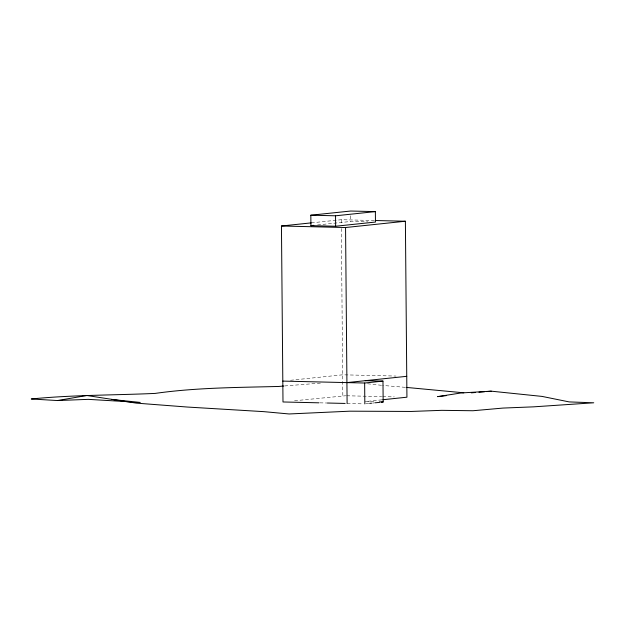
<?xml version="1.0" encoding="UTF-8"?>
<svg xmlns="http://www.w3.org/2000/svg" width="625" height="625" viewBox="0 0 625 625"><rect width="100%" height="100%" fill="white"/><g stroke="black" fill="none" stroke-linecap="round" stroke-linejoin="round"><path stroke-width="0.47" stroke-dasharray="3.12 2.34" d="M311.367 222.859L341.281 219.719L374.305 220.5M317.555 224.953L350.75 221.469L367.859 221.867M290.531 380.281L342.641 374.805L396.062 376.062M294.57 400.75L345.734 395.75M381.828 399.828L365.422 401.555L374.758 401.773M365.797 403.797L368.688 403.5M372.547 403.094L375.438 402.789M284.648 385.945L322.07 382.977M346.703 395.773L381.672 396.602M382.641 396.617L394.297 396.898M319.898 402.844L327.672 403.023M347.102 403.484L362.961 403.859M405.25 387.336L382.656 385.43M367.531 383.766L381.711 385.328M350.695 215.773L350.75 221.469M341.281 219.719L341.328 224.594M341.359 228.5L342.82 395.68"/><path stroke-width="0.94" d="M283.688 386.023L278.883 386.453C237.602 387.523 196.148 387.578 155.18 393.406C113.859 395.281 72.477 394.859 31.25 398.984L57.422 400.547L86.852 395.508L136.227 403.117L187.32 407.039L263.812 411.648L289.109 413.969L349.875 411.18L411.211 411.445L441.805 410.336L472.945 410.742L503.016 408.07L533.594 406.844L593.75 402.789L569.195 401.914L542.07 396.414L491.25 391.172L461.148 392.953L437.609 396.633L446.305 395.625M310.828 215.211L350.656 211.031L375.367 211.609L375.461 222.047L335.633 226.234L310.922 225.656L310.828 215.211L335.539 215.797L375.367 211.609M318.93 402.82L282.992 401.969L281.453 226.008L311.367 222.859M310.922 225.656L313.766 225.352M281.453 226.008L345.562 227.523L405.391 221.234L406.93 397.195L382.797 399.734M346.914 382.609L406.742 376.32M282.812 381.094L364.648 383.023L382.977 381.102L383.156 401.977L381.227 402.18M369.656 403.398L371.586 403.195M375.438 402.789L379.297 402.383M471.344 392.844L475.141 392.523M478.93 392.203L484.617 391.727M486.516 391.57L491.25 391.172M57.422 400.547L88.273 399.359L140.273 402.43L111.398 399.422M375.281 220.523L405.391 221.234M365.242 380.68L382.977 381.102M379.422 401.891L383.156 401.977M327.672 403.023L345.156 403.438M406.187 387.398L463.781 392.805M364.648 383.023L364.828 403.898M345.562 227.523L347.102 403.484M335.539 215.797L335.633 226.234"/></g></svg>
